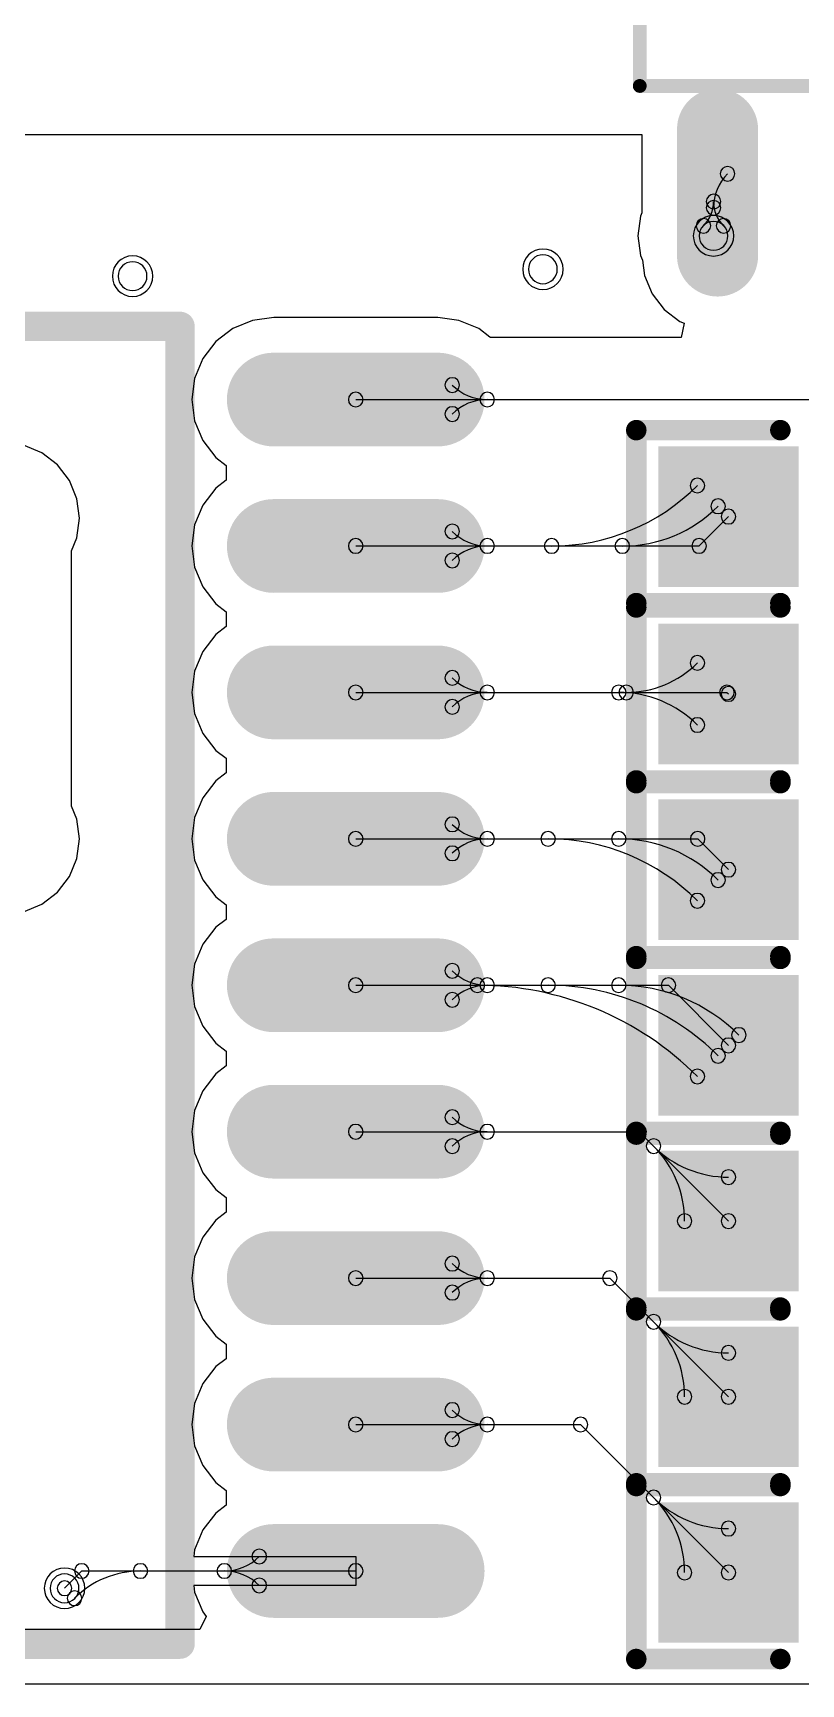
# Model space of a CAD drawing. Header units: inches. Extents: x 32166 to 34772, y 2386 to 4229.
# Drawn here: x 33535.6 to 33564.4, y 3073.3 to 3135.2 of the extents above; entities that cross this region are included whole.
import ezdxf

# ---------------------------------------------------------------- set-up
doc = ezdxf.new("R2010")
doc.units = ezdxf.units.IN
doc.header["$LTSCALE"] = 0.64311
doc.header["$MEASUREMENT"] = 0
for name, color, linetype in [('BOTTOMLAYER', 5, 'CONTINUOUS'), ('BOTTOMOVERLAY', 54, 'CONTINUOUS'), ('BOTTOMPASTE', 16, 'CONTINUOUS'), ('BOTTOMSOLDER', 6, 'CONTINUOUS'), ('KEEPOUTLAYER', 6, 'CONTINUOUS'), ('MULTILAYER', 9, 'CONTINUOUS')]:
    doc.layers.add(name, color=color, linetype=linetype)

msp = doc.modelspace()

# ---------------------------------------------------------------- linework, layer by layer
at = {"layer": 'BOTTOMLAYER'}
for p, q in [((33494.552, 3131.391), (33558.444, 3131.391)), ((33558.444, 3131.391), (33558.444, 3128.455)), ((33558.39, 3128.323), (33558.293, 3127.59)), ((33558.444, 3128.455), (33558.39, 3128.323)), ((33558.293, 3127.59), (33558.39, 3126.857)), ((33558.39, 3126.857), (33558.466, 3126.674)), ((33558.466, 3126.674), (33558.541, 3126.101)), ((33558.541, 3126.101), (33558.824, 3125.418)), ((33558.824, 3125.418), (33559.274, 3124.831)), ((33544.644, 3124.526), (33543.849, 3124.422)), ((33550.789, 3124.526), (33544.644, 3124.526)), ((33551.583, 3124.422), (33550.789, 3124.526)), ((33559.274, 3124.831), (33559.861, 3124.381)), ((33543.108, 3124.115), (33542.472, 3123.627)), ((33543.849, 3124.422), (33543.108, 3124.115)), ((33552.324, 3124.115), (33551.583, 3124.422)), ((33552.742, 3123.794), (33552.324, 3124.115)), ((33559.861, 3124.381), (33560.021, 3124.315)), ((33560.021, 3124.315), (33559.914, 3123.776)), ((33542.472, 3123.627), (33541.984, 3122.991)), ((33552.768, 3123.776), (33552.742, 3123.794)), ((33559.914, 3123.776), (33552.768, 3123.776)), ((33541.984, 3122.991), (33541.677, 3122.25)), ((33541.677, 3122.25), (33541.573, 3121.455)), ((33541.573, 3121.455), (33541.677, 3120.66)), ((33547.716, 3121.455), (33570.6, 3121.455)), ((33541.677, 3120.66), (33541.984, 3119.92)), ((33535.949, 3119.458), (33535.266, 3119.741)), ((33541.984, 3119.92), (33542.472, 3119.284)), ((33536.535, 3119.008), (33535.949, 3119.458)), ((33536.985, 3118.422), (33536.535, 3119.008)), ((33542.472, 3119.284), (33542.86, 3118.986)), ((33542.86, 3118.986), (33542.86, 3118.438)), ((33537.268, 3117.739), (33536.985, 3118.422)), ((33542.86, 3118.438), (33542.472, 3118.14)), ((33537.365, 3117.006), (33537.268, 3117.739)), ((33542.472, 3118.14), (33541.984, 3117.504)), ((33541.984, 3117.504), (33541.677, 3116.764)), ((33560.587, 3115.969), (33561.687, 3117.069)), ((33537.268, 3116.273), (33537.365, 3117.006)), ((33541.677, 3116.764), (33541.573, 3115.969)), ((33537.066, 3115.784), (33537.268, 3116.273)), ((33541.573, 3115.969), (33541.677, 3115.174)), ((33547.716, 3115.969), (33560.587, 3115.969)), ((33537.066, 3106.219), (33537.066, 3115.784)), ((33541.677, 3115.174), (33541.984, 3114.433)), ((33541.984, 3114.433), (33542.472, 3113.797)), ((33542.472, 3113.797), (33542.86, 3113.5)), ((33542.86, 3113.5), (33542.86, 3112.951)), ((33542.86, 3112.951), (33542.472, 3112.654)), ((33542.472, 3112.654), (33541.984, 3112.018)), ((33541.984, 3112.018), (33541.677, 3111.277)), ((33541.677, 3111.277), (33541.573, 3110.482)), ((33541.573, 3110.482), (33541.677, 3109.688)), ((33547.716, 3110.482), (33561.629, 3110.482)), ((33561.629, 3110.482), (33561.687, 3110.425)), ((33541.677, 3109.688), (33541.984, 3108.947)), ((33541.984, 3108.947), (33542.472, 3108.311)), ((33542.472, 3108.311), (33542.86, 3108.014)), ((33542.86, 3108.014), (33542.86, 3107.465)), ((33542.472, 3107.168), (33541.984, 3106.532)), ((33542.86, 3107.465), (33542.472, 3107.168)), ((33541.984, 3106.532), (33541.677, 3105.791)), ((33537.269, 3105.729), (33537.066, 3106.219)), ((33537.365, 3104.996), (33537.269, 3105.729)), ((33541.677, 3105.791), (33541.573, 3104.996)), ((33537.269, 3104.263), (33537.365, 3104.996)), ((33541.573, 3104.996), (33541.677, 3104.201)), ((33547.716, 3104.996), (33560.532, 3104.996)), ((33560.532, 3104.996), (33561.687, 3103.841)), ((33536.986, 3103.58), (33537.269, 3104.263)), ((33541.677, 3104.201), (33541.984, 3103.461)), ((33536.536, 3102.993), (33536.986, 3103.58)), ((33541.984, 3103.461), (33542.472, 3102.825)), ((33535.949, 3102.543), (33536.536, 3102.993)), ((33542.472, 3102.825), (33542.86, 3102.527)), ((33535.266, 3102.26), (33535.949, 3102.543)), ((33542.86, 3102.527), (33542.86, 3101.979)), ((33542.472, 3101.681), (33541.984, 3101.045)), ((33542.86, 3101.979), (33542.472, 3101.681)), ((33541.984, 3101.045), (33541.677, 3100.304)), ((33541.677, 3100.304), (33541.573, 3099.51)), ((33541.573, 3099.51), (33541.677, 3098.715)), ((33547.716, 3099.51), (33559.435, 3099.51)), ((33559.435, 3099.51), (33561.687, 3097.257)), ((33541.677, 3098.715), (33541.984, 3097.974)), ((33541.984, 3097.974), (33542.472, 3097.338)), ((33542.472, 3097.338), (33542.86, 3097.041)), ((33542.86, 3097.041), (33542.86, 3096.492)), ((33542.472, 3096.195), (33541.984, 3095.559)), ((33542.86, 3096.492), (33542.472, 3096.195)), ((33541.984, 3095.559), (33541.677, 3094.818)), ((33541.677, 3094.818), (33541.573, 3094.023)), ((33541.573, 3094.023), (33541.677, 3093.228)), ((33547.716, 3094.023), (33558.338, 3094.023)), ((33558.338, 3094.023), (33561.687, 3090.674)), ((33541.677, 3093.228), (33541.984, 3092.488)), ((33541.984, 3092.488), (33542.472, 3091.852)), ((33542.472, 3091.852), (33542.86, 3091.554)), ((33542.86, 3091.554), (33542.86, 3091.006)), ((33542.472, 3090.708), (33541.984, 3090.072)), ((33542.86, 3091.006), (33542.472, 3090.708)), ((33541.984, 3090.072), (33541.677, 3089.332)), ((33541.677, 3089.332), (33541.573, 3088.537)), ((33541.573, 3088.537), (33541.677, 3087.742)), ((33547.716, 3088.537), (33557.24, 3088.537)), ((33557.24, 3088.537), (33561.687, 3084.09)), ((33541.677, 3087.742), (33541.984, 3087.001)), ((33541.984, 3087.001), (33542.472, 3086.365)), ((33542.472, 3086.365), (33542.86, 3086.068)), ((33542.86, 3085.519), (33542.472, 3085.222)), ((33542.86, 3086.068), (33542.86, 3085.519)), ((33542.472, 3085.222), (33541.984, 3084.586)), ((33541.984, 3084.586), (33541.677, 3083.845)), ((33541.677, 3083.845), (33541.573, 3083.05)), ((33541.573, 3083.05), (33541.677, 3082.256)), ((33547.716, 3083.05), (33556.143, 3083.05)), ((33556.143, 3083.05), (33561.687, 3077.506)), ((33541.677, 3082.256), (33541.984, 3081.515)), ((33541.984, 3081.515), (33542.472, 3080.879)), ((33542.472, 3080.879), (33542.86, 3080.582)), ((33542.86, 3080.582), (33542.86, 3080.033)), ((33542.86, 3080.033), (33542.472, 3079.736)), ((33542.472, 3079.736), (33541.984, 3079.1)), ((33541.984, 3079.1), (33541.677, 3078.359)), ((33541.677, 3078.359), (33541.645, 3078.113)), ((33541.645, 3078.113), (33547.717, 3078.113)), ((33547.717, 3078.113), (33547.717, 3077.015)), ((33536.803, 3076.916), (33537.45, 3077.564)), ((33537.45, 3077.564), (33547.716, 3077.564)), ((33547.717, 3077.015), (33541.645, 3077.015)), ((33541.645, 3077.015), (33541.677, 3076.769)), ((33541.677, 3076.769), (33541.984, 3076.029)), ((33542.11, 3075.864), (33541.868, 3075.372)), ((33541.984, 3076.029), (33542.11, 3075.864)), ((33541.868, 3075.372), (33511.868, 3075.372))]:
    msp.add_line(p, q, dxfattribs=at)
for points, const_width in [([(33561.277, 3131.586), (33561.277, 3126.834)], 2.16), ([(33544.644, 3121.455), (33550.789, 3121.455)], 2.633), ([(33544.644, 3115.969), (33550.789, 3115.969)], 2.633), ([(33544.644, 3110.482), (33550.789, 3110.482)], 2.633), ([(33544.644, 3104.996), (33550.789, 3104.996)], 2.633), ([(33544.644, 3099.51), (33550.789, 3099.51)], 2.633), ([(33544.644, 3094.023), (33550.789, 3094.023)], 2.633), ([(33544.644, 3088.537), (33550.789, 3088.537)], 2.633), ([(33544.644, 3083.05), (33550.789, 3083.05)], 2.633), ([(33544.644, 3077.564), (33550.789, 3077.564)], 2.633)]:
    msp.add_lwpolyline(points, dxfattribs=dict(at, const_width=const_width))
for points, const_width in [([(33561.277, 3131.046, 1), (33561.277, 3132.126, 1)], 1.08), ([(33561.277, 3126.294, 1), (33561.277, 3127.374, 1)], 1.08), ([(33543.985, 3121.455, 1), (33545.302, 3121.455, 1)], 1.317), ([(33550.13, 3121.455, 1), (33551.447, 3121.455, 1)], 1.317), ([(33543.985, 3115.969, 1), (33545.302, 3115.969, 1)], 1.317), ([(33550.13, 3115.969, 1), (33551.447, 3115.969, 1)], 1.317), ([(33543.985, 3110.482, 1), (33545.302, 3110.482, 1)], 1.317), ([(33550.13, 3110.482, 1), (33551.447, 3110.482, 1)], 1.317), ([(33543.985, 3104.996, 1), (33545.302, 3104.996, 1)], 1.317), ([(33550.13, 3104.996, 1), (33551.447, 3104.996, 1)], 1.317), ([(33543.985, 3099.51, 1), (33545.302, 3099.51, 1)], 1.317), ([(33550.13, 3099.51, 1), (33551.447, 3099.51, 1)], 1.317), ([(33543.985, 3094.023, 1), (33545.302, 3094.023, 1)], 1.317), ([(33550.13, 3094.023, 1), (33551.447, 3094.023, 1)], 1.317), ([(33543.985, 3088.537, 1), (33545.302, 3088.537, 1)], 1.317), ([(33550.13, 3088.537, 1), (33551.447, 3088.537, 1)], 1.317), ([(33543.985, 3083.05, 1), (33545.302, 3083.05, 1)], 1.317), ([(33550.13, 3083.05, 1), (33551.447, 3083.05, 1)], 1.317), ([(33543.985, 3077.564, 1), (33545.302, 3077.564, 1)], 1.317), ([(33550.13, 3077.564, 1), (33551.447, 3077.564, 1)], 1.317)]:
    msp.add_lwpolyline(points, format="xyb", close=True, dxfattribs=dict(at, const_width=const_width))
for centre, radius, start, end in [((33561.652, 3129.914), 0.274, 0, 180), ((33562.925, 3128.642), 1.799, 134.99983, 179.99983), ((33561.652, 3129.914), 0.274, 180, 0), ((33559.843, 3128.873), 1.283, 314.99963, 359.99963), ((33561.126, 3128.873), 0.274, 0, 180), ((33561.126, 3128.873), 0.274, 0, 180), ((33561.126, 3128.642), 0.274, 0, 180), ((33561.126, 3128.873), 0.274, 180, 0), ((33561.126, 3128.873), 0.274, 180, 0), ((33562.408, 3128.873), 1.283, 180.00037, 225.00037), ((33560.75, 3127.965), 0.274, 0, 180), ((33561.126, 3128.642), 0.274, 180, 0), ((33561.501, 3127.965), 0.274, 0, 180), ((33560.75, 3127.965), 0.274, 180, 0), ((33561.126, 3127.59), 0.54, 0, 180), ((33561.126, 3127.59), 0.54, 180, 0), ((33561.501, 3127.965), 0.274, 180, 0), ((33539.353, 3126.078), 0.54, 0, 180), ((33554.732, 3126.337), 0.54, 0, 180), ((33554.732, 3126.337), 0.54, 180, 0), ((33539.353, 3126.078), 0.54, 180, 0), ((33551.332, 3121.998), 0.274, 0, 180), ((33551.332, 3121.998), 0.274, 0, 180), ((33551.332, 3121.998), 0.274, 180, 0), ((33551.332, 3121.998), 0.274, 180, 0), ((33552.643, 3123.31), 1.854, 225.00028, 270.00028), ((33552.643, 3123.31), 1.854, 225.00028, 270.00028), ((33547.716, 3121.455), 0.274, 0, 180), ((33547.716, 3121.455), 0.274, 180, 0), ((33552.643, 3119.601), 1.854, 89.99972, 134.99972), ((33552.643, 3119.601), 1.854, 89.99972, 134.99972), ((33552.643, 3121.455), 0.274, 0, 180), ((33552.643, 3121.455), 0.274, 0, 180), ((33552.643, 3121.455), 0.274, 0, 180), ((33552.643, 3121.455), 0.274, 0, 180), ((33552.643, 3121.455), 0.274, 180, 0), ((33552.643, 3121.455), 0.274, 180, 0), ((33552.643, 3121.455), 0.274, 180, 0), ((33552.643, 3121.455), 0.274, 180, 0), ((33551.332, 3120.912), 0.274, 0, 180), ((33551.332, 3120.912), 0.274, 0, 180), ((33551.332, 3120.912), 0.274, 180, 0), ((33551.332, 3120.912), 0.274, 180, 0), ((33560.523, 3118.233), 0.274, 0, 180), ((33560.523, 3118.233), 0.274, 0, 180), ((33555.058, 3123.698), 7.73, 269.99999, 314.99999), ((33555.058, 3123.698), 7.73, 269.99999, 314.99999), ((33560.523, 3118.233), 0.274, 180, 0), ((33560.523, 3118.233), 0.274, 180, 0), ((33561.299, 3117.457), 0.274, 0, 180), ((33561.299, 3117.457), 0.274, 0, 180), ((33557.707, 3121.049), 5.081, 269.99996, 314.99996), ((33557.707, 3121.049), 5.081, 269.99996, 314.99996), ((33561.299, 3117.457), 0.274, 180, 0), ((33561.299, 3117.457), 0.274, 180, 0), ((33561.687, 3117.069), 0.274, 0, 180), ((33561.687, 3117.069), 0.274, 180, 0), ((33551.332, 3116.512), 0.274, 0, 180), ((33551.332, 3116.512), 0.274, 0, 180), ((33551.332, 3116.512), 0.274, 180, 0), ((33551.332, 3116.512), 0.274, 180, 0), ((33552.643, 3117.823), 1.854, 225.00028, 270.00028), ((33552.643, 3117.823), 1.854, 225.00028, 270.00028), ((33547.716, 3115.969), 0.274, 0, 180), ((33547.716, 3115.969), 0.274, 180, 0), ((33552.643, 3114.114), 1.854, 89.99972, 134.99972), ((33552.643, 3114.114), 1.854, 89.99972, 134.99972), ((33552.643, 3115.969), 0.274, 0, 180), ((33552.643, 3115.969), 0.274, 0, 180), ((33552.643, 3115.969), 0.274, 0, 180), ((33552.643, 3115.969), 0.274, 0, 180), ((33552.643, 3115.969), 0.274, 180, 0), ((33552.643, 3115.969), 0.274, 180, 0), ((33552.643, 3115.969), 0.274, 180, 0), ((33552.643, 3115.969), 0.274, 180, 0), ((33555.058, 3115.969), 0.274, 0, 180), ((33555.058, 3115.969), 0.274, 0, 180), ((33555.058, 3115.969), 0.274, 180, 0), ((33555.058, 3115.969), 0.274, 180, 0), ((33557.707, 3115.969), 0.274, 0, 180), ((33557.707, 3115.969), 0.274, 0, 180), ((33557.707, 3115.969), 0.274, 180, 0), ((33557.707, 3115.969), 0.274, 180, 0), ((33560.587, 3115.969), 0.274, 0, 180), ((33560.587, 3115.969), 0.274, 0, 180), ((33560.587, 3115.969), 0.274, 180, 0), ((33560.587, 3115.969), 0.274, 180, 0), ((33551.332, 3115.426), 0.274, 0, 180), ((33551.332, 3115.426), 0.274, 0, 180), ((33551.332, 3115.426), 0.274, 180, 0), ((33551.332, 3115.426), 0.274, 180, 0), ((33557.853, 3114.259), 3.777, 270, 315), ((33557.853, 3114.259), 3.777, 270, 315), ((33560.523, 3111.589), 0.274, 0, 180), ((33560.523, 3111.589), 0.274, 0, 180), ((33560.523, 3111.589), 0.274, 180, 0), ((33560.523, 3111.589), 0.274, 180, 0), ((33551.332, 3111.026), 0.274, 0, 180), ((33551.332, 3111.026), 0.274, 0, 180), ((33551.332, 3111.026), 0.274, 180, 0), ((33551.332, 3111.026), 0.274, 180, 0), ((33552.643, 3112.337), 1.854, 225.00028, 270.00028), ((33552.643, 3112.337), 1.854, 225.00028, 270.00028), ((33547.716, 3110.482), 0.274, 0, 180), ((33547.716, 3110.482), 0.274, 180, 0), ((33552.643, 3108.628), 1.854, 89.99972, 134.99972), ((33552.643, 3108.628), 1.854, 89.99972, 134.99972), ((33552.643, 3110.482), 0.274, 0, 180), ((33552.643, 3110.482), 0.274, 0, 180), ((33552.643, 3110.482), 0.274, 0, 180), ((33552.643, 3110.482), 0.274, 0, 180), ((33552.643, 3110.482), 0.274, 180, 0), ((33552.643, 3110.482), 0.274, 180, 0), ((33552.643, 3110.482), 0.274, 180, 0), ((33552.643, 3110.482), 0.274, 180, 0), ((33557.574, 3110.482), 0.274, 0, 180), ((33557.574, 3110.482), 0.274, 0, 180), ((33557.574, 3110.482), 0.274, 180, 0), ((33557.574, 3110.482), 0.274, 180, 0), ((33557.574, 3106.312), 4.171, 45.00001, 90.00001), ((33557.574, 3106.312), 4.171, 45.00001, 90.00001), ((33557.853, 3110.482), 0.274, 0, 180), ((33557.853, 3110.482), 0.274, 0, 180), ((33557.853, 3110.482), 0.274, 180, 0), ((33557.853, 3110.482), 0.274, 180, 0), ((33561.629, 3110.482), 0.274, 0, 180), ((33561.629, 3110.482), 0.274, 0, 180), ((33561.629, 3110.482), 0.274, 180, 0), ((33561.629, 3110.482), 0.274, 180, 0), ((33561.687, 3110.425), 0.274, 0, 180), ((33561.687, 3110.425), 0.274, 180, 0), ((33551.332, 3109.939), 0.274, 0, 180), ((33551.332, 3109.939), 0.274, 0, 180), ((33551.332, 3109.939), 0.274, 180, 0), ((33551.332, 3109.939), 0.274, 180, 0), ((33560.523, 3109.261), 0.274, 0, 180), ((33560.523, 3109.261), 0.274, 0, 180), ((33560.523, 3109.261), 0.274, 180, 0), ((33560.523, 3109.261), 0.274, 180, 0), ((33551.332, 3105.539), 0.274, 0, 180), ((33551.332, 3105.539), 0.274, 0, 180), ((33551.332, 3105.539), 0.274, 180, 0), ((33551.332, 3105.539), 0.274, 180, 0), ((33552.643, 3106.85), 1.854, 225.00028, 270.00028), ((33552.643, 3106.85), 1.854, 225.00028, 270.00028), ((33547.716, 3104.996), 0.274, 0, 180), ((33547.716, 3104.996), 0.274, 180, 0), ((33551.332, 3104.453), 0.274, 0, 180), ((33551.332, 3104.453), 0.274, 0, 180), ((33552.643, 3103.142), 1.854, 89.99972, 134.99972), ((33552.643, 3103.142), 1.854, 89.99972, 134.99972), ((33552.643, 3104.996), 0.274, 0, 180), ((33552.643, 3104.996), 0.274, 0, 180), ((33552.643, 3104.996), 0.274, 0, 180), ((33552.643, 3104.996), 0.274, 0, 180), ((33552.643, 3104.996), 0.274, 180, 0), ((33552.643, 3104.996), 0.274, 180, 0), ((33552.643, 3104.996), 0.274, 180, 0), ((33552.643, 3104.996), 0.274, 180, 0), ((33554.925, 3104.996), 0.274, 0, 180), ((33554.925, 3104.996), 0.274, 0, 180), ((33554.925, 3104.996), 0.274, 180, 0), ((33554.925, 3104.996), 0.274, 180, 0), ((33554.925, 3097.079), 7.917, 44.99999, 89.99999), ((33554.925, 3097.079), 7.917, 44.99999, 89.99999), ((33557.574, 3104.996), 0.274, 0, 180), ((33557.574, 3104.996), 0.274, 0, 180), ((33557.574, 3104.996), 0.274, 180, 0), ((33557.574, 3104.996), 0.274, 180, 0), ((33557.574, 3099.728), 5.268, 45.00007, 90.00007), ((33557.574, 3099.728), 5.268, 45.00007, 90.00007), ((33560.532, 3104.996), 0.274, 0, 180), ((33560.532, 3104.996), 0.274, 0, 180), ((33560.532, 3104.996), 0.274, 180, 0), ((33560.532, 3104.996), 0.274, 180, 0), ((33551.332, 3104.453), 0.274, 180, 0), ((33551.332, 3104.453), 0.274, 180, 0), ((33561.687, 3103.841), 0.274, 0, 180), ((33561.299, 3103.453), 0.274, 0, 180), ((33561.299, 3103.453), 0.274, 0, 180), ((33561.299, 3103.453), 0.274, 180, 0), ((33561.299, 3103.453), 0.274, 180, 0), ((33561.687, 3103.841), 0.274, 180, 0), ((33560.523, 3102.677), 0.274, 0, 180), ((33560.523, 3102.677), 0.274, 0, 180), ((33560.523, 3102.677), 0.274, 180, 0), ((33560.523, 3102.677), 0.274, 180, 0), ((33547.716, 3099.51), 0.274, 0, 180), ((33551.332, 3100.053), 0.274, 0, 180), ((33551.332, 3100.053), 0.274, 0, 180), ((33551.332, 3100.053), 0.274, 180, 0), ((33551.332, 3100.053), 0.274, 180, 0), ((33552.643, 3101.364), 1.854, 225.00028, 270.00028), ((33552.643, 3101.364), 1.854, 225.00028, 270.00028), ((33552.276, 3099.51), 0.274, 0, 180), ((33552.276, 3099.51), 0.274, 0, 180), ((33552.643, 3099.51), 0.274, 0, 180), ((33552.643, 3099.51), 0.274, 0, 180), ((33552.643, 3099.51), 0.274, 0, 180), ((33552.643, 3099.51), 0.274, 0, 180), ((33554.925, 3099.51), 0.274, 0, 180), ((33554.925, 3099.51), 0.274, 0, 180), ((33557.574, 3099.51), 0.274, 0, 180), ((33557.574, 3099.51), 0.274, 0, 180), ((33559.435, 3099.51), 0.274, 0, 180), ((33559.435, 3099.51), 0.274, 0, 180), ((33547.716, 3099.51), 0.274, 180, 0), ((33551.332, 3098.967), 0.274, 0, 180), ((33551.332, 3098.967), 0.274, 0, 180), ((33552.643, 3097.655), 1.854, 89.99972, 134.99972), ((33552.643, 3097.655), 1.854, 89.99972, 134.99972), ((33552.276, 3099.51), 0.274, 180, 0), ((33552.276, 3099.51), 0.274, 180, 0), ((33552.276, 3087.846), 11.663, 45.00001, 90.00001), ((33552.276, 3087.846), 11.663, 45.00001, 90.00001), ((33552.643, 3099.51), 0.274, 180, 0), ((33552.643, 3099.51), 0.274, 180, 0), ((33552.643, 3099.51), 0.274, 180, 0), ((33552.643, 3099.51), 0.274, 180, 0), ((33554.925, 3099.51), 0.274, 180, 0), ((33554.925, 3099.51), 0.274, 180, 0), ((33554.925, 3090.495), 9.014, 45.00003, 90.00003), ((33554.925, 3090.495), 9.014, 45.00003, 90.00003), ((33557.574, 3099.51), 0.274, 180, 0), ((33557.574, 3099.51), 0.274, 180, 0), ((33557.574, 3093.145), 6.365, 44.99994, 89.99994), ((33557.574, 3093.145), 6.365, 44.99994, 89.99994), ((33559.435, 3099.51), 0.274, 180, 0), ((33559.435, 3099.51), 0.274, 180, 0), ((33551.332, 3098.967), 0.274, 180, 0), ((33551.332, 3098.967), 0.274, 180, 0), ((33562.075, 3097.645), 0.274, 0, 180), ((33562.075, 3097.645), 0.274, 0, 180), ((33561.687, 3097.257), 0.274, 0, 180), ((33561.687, 3097.257), 0.274, 180, 0), ((33562.075, 3097.645), 0.274, 180, 0), ((33562.075, 3097.645), 0.274, 180, 0), ((33561.299, 3096.869), 0.274, 0, 180), ((33561.299, 3096.869), 0.274, 0, 180), ((33561.299, 3096.869), 0.274, 180, 0), ((33561.299, 3096.869), 0.274, 180, 0), ((33560.523, 3096.094), 0.274, 0, 180), ((33560.523, 3096.094), 0.274, 0, 180), ((33560.523, 3096.094), 0.274, 180, 0), ((33560.523, 3096.094), 0.274, 180, 0), ((33551.332, 3094.566), 0.274, 0, 180), ((33551.332, 3094.566), 0.274, 0, 180), ((33547.716, 3094.023), 0.274, 0, 180), ((33551.332, 3094.566), 0.274, 180, 0), ((33551.332, 3094.566), 0.274, 180, 0), ((33552.643, 3095.878), 1.854, 225.00028, 270.00028), ((33552.643, 3095.878), 1.854, 225.00028, 270.00028), ((33552.643, 3094.023), 0.274, 0, 180), ((33552.643, 3094.023), 0.274, 0, 180), ((33552.643, 3094.023), 0.274, 0, 180), ((33552.643, 3094.023), 0.274, 0, 180), ((33558.338, 3094.023), 0.274, 0, 180), ((33558.338, 3094.023), 0.274, 0, 180), ((33547.716, 3094.023), 0.274, 180, 0), ((33551.332, 3093.48), 0.274, 0, 180), ((33551.332, 3093.48), 0.274, 0, 180), ((33552.643, 3092.169), 1.854, 89.99972, 134.99972), ((33552.643, 3092.169), 1.854, 89.99972, 134.99972), ((33552.643, 3094.023), 0.274, 180, 0), ((33552.643, 3094.023), 0.274, 180, 0), ((33552.643, 3094.023), 0.274, 180, 0), ((33552.643, 3094.023), 0.274, 180, 0), ((33558.338, 3094.023), 0.274, 180, 0), ((33558.338, 3094.023), 0.274, 180, 0), ((33558.877, 3093.483), 0.274, 0, 180), ((33558.877, 3093.483), 0.274, 0, 180), ((33558.877, 3093.483), 0.274, 0, 180), ((33558.877, 3093.483), 0.274, 0, 180), ((33551.332, 3093.48), 0.274, 180, 0), ((33551.332, 3093.48), 0.274, 180, 0), ((33558.877, 3093.483), 0.274, 180, 0), ((33558.877, 3093.483), 0.274, 180, 0), ((33558.877, 3093.483), 0.274, 180, 0), ((33558.877, 3093.483), 0.274, 180, 0), ((33556.068, 3090.674), 3.974, 360, 45), ((33561.687, 3096.293), 3.974, 225, 270), ((33561.687, 3096.293), 3.974, 225, 270), ((33556.068, 3090.674), 3.974, 360, 45), ((33561.687, 3092.32), 0.274, 0, 180), ((33561.687, 3092.32), 0.274, 0, 180), ((33561.687, 3092.32), 0.274, 180, 0), ((33561.687, 3092.32), 0.274, 180, 0), ((33560.041, 3090.674), 0.274, 0, 180), ((33560.041, 3090.674), 0.274, 0, 180), ((33560.041, 3090.674), 0.274, 180, 0), ((33560.041, 3090.674), 0.274, 180, 0), ((33561.687, 3090.674), 0.274, 0, 180), ((33561.687, 3090.674), 0.274, 180, 0), ((33551.332, 3089.08), 0.274, 0, 180), ((33551.332, 3089.08), 0.274, 0, 180), ((33547.716, 3088.537), 0.274, 0, 180), ((33551.332, 3089.08), 0.274, 180, 0), ((33551.332, 3089.08), 0.274, 180, 0), ((33552.643, 3090.391), 1.854, 225.00028, 270.00028), ((33552.643, 3090.391), 1.854, 225.00028, 270.00028), ((33552.643, 3088.537), 0.274, 0, 180), ((33552.643, 3088.537), 0.274, 0, 180), ((33552.643, 3088.537), 0.274, 0, 180), ((33552.643, 3088.537), 0.274, 0, 180), ((33557.24, 3088.537), 0.274, 0, 180), ((33557.24, 3088.537), 0.274, 0, 180), ((33547.716, 3088.537), 0.274, 180, 0), ((33551.332, 3087.994), 0.274, 0, 180), ((33551.332, 3087.994), 0.274, 0, 180), ((33551.332, 3087.994), 0.274, 180, 0), ((33551.332, 3087.994), 0.274, 180, 0), ((33552.643, 3086.682), 1.854, 89.99972, 134.99972), ((33552.643, 3086.682), 1.854, 89.99972, 134.99972), ((33552.643, 3088.537), 0.274, 180, 0), ((33552.643, 3088.537), 0.274, 180, 0), ((33552.643, 3088.537), 0.274, 180, 0), ((33552.643, 3088.537), 0.274, 180, 0), ((33557.24, 3088.537), 0.274, 180, 0), ((33557.24, 3088.537), 0.274, 180, 0), ((33558.877, 3086.9), 0.274, 0, 180), ((33558.877, 3086.9), 0.274, 0, 180), ((33558.877, 3086.9), 0.274, 0, 180), ((33558.877, 3086.9), 0.274, 0, 180), ((33558.877, 3086.9), 0.274, 180, 0), ((33558.877, 3086.9), 0.274, 180, 0), ((33558.877, 3086.9), 0.274, 180, 0), ((33558.877, 3086.9), 0.274, 180, 0), ((33556.068, 3084.09), 3.974, 360, 45), ((33561.687, 3089.71), 3.974, 225, 270), ((33561.687, 3089.71), 3.974, 225, 270), ((33556.068, 3084.09), 3.974, 360, 45), ((33561.687, 3085.736), 0.274, 0, 180), ((33561.687, 3085.736), 0.274, 0, 180), ((33561.687, 3085.736), 0.274, 180, 0), ((33561.687, 3085.736), 0.274, 180, 0), ((33560.041, 3084.09), 0.274, 0, 180), ((33560.041, 3084.09), 0.274, 0, 180), ((33561.687, 3084.09), 0.274, 0, 180), ((33551.332, 3083.594), 0.274, 0, 180), ((33551.332, 3083.594), 0.274, 0, 180), ((33560.041, 3084.09), 0.274, 180, 0), ((33560.041, 3084.09), 0.274, 180, 0), ((33561.687, 3084.09), 0.274, 180, 0), ((33547.716, 3083.05), 0.274, 0, 180), ((33547.716, 3083.05), 0.274, 180, 0), ((33551.332, 3083.594), 0.274, 180, 0), ((33551.332, 3083.594), 0.274, 180, 0), ((33552.643, 3084.905), 1.854, 225.00028, 270.00028), ((33552.643, 3084.905), 1.854, 225.00028, 270.00028), ((33552.643, 3081.196), 1.854, 89.99972, 134.99972), ((33552.643, 3081.196), 1.854, 89.99972, 134.99972), ((33552.643, 3083.05), 0.274, 0, 180), ((33552.643, 3083.05), 0.274, 0, 180), ((33552.643, 3083.05), 0.274, 0, 180), ((33552.643, 3083.05), 0.274, 0, 180), ((33552.643, 3083.05), 0.274, 180, 0), ((33552.643, 3083.05), 0.274, 180, 0), ((33552.643, 3083.05), 0.274, 180, 0), ((33552.643, 3083.05), 0.274, 180, 0), ((33556.143, 3083.05), 0.274, 0, 180), ((33556.143, 3083.05), 0.274, 0, 180), ((33556.143, 3083.05), 0.274, 180, 0), ((33556.143, 3083.05), 0.274, 180, 0), ((33551.332, 3082.507), 0.274, 0, 180), ((33551.332, 3082.507), 0.274, 0, 180), ((33551.332, 3082.507), 0.274, 180, 0), ((33551.332, 3082.507), 0.274, 180, 0), ((33558.877, 3080.316), 0.274, 0, 180), ((33558.877, 3080.316), 0.274, 0, 180), ((33558.877, 3080.316), 0.274, 0, 180), ((33558.877, 3080.316), 0.274, 0, 180), ((33558.877, 3080.316), 0.274, 180, 0), ((33558.877, 3080.316), 0.274, 180, 0), ((33558.877, 3080.316), 0.274, 180, 0), ((33558.877, 3080.316), 0.274, 180, 0), ((33556.068, 3077.506), 3.974, 360, 45), ((33561.687, 3083.126), 3.974, 225, 270), ((33561.687, 3083.126), 3.974, 225, 270), ((33556.068, 3077.506), 3.974, 360, 45), ((33561.687, 3079.152), 0.274, 0, 180), ((33561.687, 3079.152), 0.274, 0, 180), ((33561.687, 3079.152), 0.274, 180, 0), ((33561.687, 3079.152), 0.274, 180, 0), ((33542.789, 3079.418), 1.854, 269.99972, 314.99972), ((33544.101, 3078.107), 0.274, 0, 180), ((33544.101, 3078.107), 0.274, 180, 0), ((33536.803, 3076.916), 0.54, 0, 180), ((33537.45, 3077.564), 0.274, 0, 180), ((33537.45, 3077.564), 0.274, 0, 180), ((33537.45, 3077.564), 0.274, 180, 0), ((33537.45, 3077.564), 0.274, 180, 0), ((33539.649, 3074.07), 3.494, 90.00012, 135.00012), ((33539.649, 3077.564), 0.274, 0, 180), ((33539.649, 3077.564), 0.274, 180, 0), ((33542.789, 3077.564), 0.274, 0, 180), ((33542.789, 3077.564), 0.274, 0, 180), ((33542.789, 3077.564), 0.274, 180, 0), ((33542.789, 3077.564), 0.274, 180, 0), ((33542.789, 3075.71), 1.854, 45.00028, 90.00028), ((33547.716, 3077.564), 0.274, 0, 180), ((33547.716, 3077.564), 0.274, 180, 0), ((33560.041, 3077.506), 0.274, 0, 180), ((33560.041, 3077.506), 0.274, 0, 180), ((33560.041, 3077.506), 0.274, 180, 0), ((33560.041, 3077.506), 0.274, 180, 0), ((33561.687, 3077.506), 0.274, 0, 180), ((33561.687, 3077.506), 0.274, 180, 0), ((33536.803, 3076.916), 0.54, 180, 0), ((33536.803, 3076.916), 0.274, 0, 180), ((33536.803, 3076.916), 0.274, 180, 0), ((33544.101, 3077.021), 0.274, 0, 180), ((33544.101, 3077.021), 0.274, 180, 0), ((33537.178, 3076.541), 0.274, 0, 180), ((33537.178, 3076.541), 0.274, 180, 0)]:
    msp.add_arc(centre, radius, start, end, dxfattribs=at)
for points in [[(33559.493, 3114.874), (33563.882, 3114.874), (33559.493, 3119.264), (33563.882, 3119.264)], [(33559.493, 3108.23), (33563.882, 3108.23), (33559.493, 3112.619), (33563.882, 3112.619)], [(33559.493, 3101.647), (33563.882, 3101.647), (33559.493, 3106.036), (33563.882, 3106.036)], [(33559.493, 3095.063), (33563.882, 3095.063), (33559.493, 3099.452), (33563.882, 3099.452)], [(33559.493, 3088.479), (33563.882, 3088.479), (33559.493, 3092.868), (33563.882, 3092.868)], [(33559.493, 3081.895), (33563.882, 3081.895), (33559.493, 3086.285), (33563.882, 3086.285)], [(33559.493, 3075.312), (33563.882, 3075.312), (33559.493, 3079.701), (33563.882, 3079.701)]]:
    msp.add_solid(points, dxfattribs=at)
at = {"layer": 'BOTTOMOVERLAY'}
for points, const_width in [([(33558.361, 3133.206), (33558.361, 3152.214)], 0.518), ([(33558.361, 3133.206), (33569.593, 3133.206)], 0.518), ([(33529.611, 3124.198), (33541.133, 3124.198)], 1.097), ([(33541.133, 3074.821), (33541.133, 3124.198)], 1.097), ([(33558.231, 3113.829), (33558.231, 3120.309)], 0.768), ([(33558.231, 3120.309), (33563.631, 3120.309)], 0.768), ([(33558.231, 3113.829), (33563.631, 3113.829)], 0.768), ([(33558.231, 3107.185), (33558.231, 3113.665)], 0.768), ([(33558.231, 3113.665), (33563.631, 3113.665)], 0.768), ([(33558.231, 3107.185), (33563.631, 3107.185)], 0.768), ([(33558.231, 3100.601), (33558.231, 3107.081)], 0.768), ([(33558.231, 3107.081), (33563.631, 3107.081)], 0.768), ([(33558.231, 3100.601), (33563.631, 3100.601)], 0.768), ([(33558.231, 3094.017), (33558.231, 3100.497)], 0.768), ([(33558.231, 3100.497), (33563.631, 3100.497)], 0.768), ([(33558.231, 3094.017), (33563.631, 3094.017)], 0.768), ([(33558.231, 3087.434), (33558.231, 3093.914)], 0.768), ([(33558.231, 3093.914), (33563.631, 3093.914)], 0.768), ([(33558.231, 3087.434), (33563.631, 3087.434)], 0.768), ([(33558.231, 3080.85), (33558.231, 3087.33)], 0.768), ([(33558.231, 3087.33), (33563.631, 3087.33)], 0.768), ([(33558.231, 3080.85), (33563.631, 3080.85)], 0.768), ([(33558.231, 3074.266), (33558.231, 3080.746)], 0.768), ([(33558.231, 3080.746), (33563.631, 3080.746)], 0.768), ([(33512.603, 3074.821), (33541.133, 3074.821)], 1.097), ([(33558.231, 3074.266), (33563.631, 3074.266)], 0.768)]:
    msp.add_lwpolyline(points, dxfattribs=dict(at, const_width=const_width))
for points, const_width in [([(33558.361, 3133.076, 1), (33558.361, 3133.335, 1)], 0.259), ([(33558.361, 3133.076, 1), (33558.361, 3133.335, 1)], 0.259), ([(33540.858, 3124.198, 1), (33541.407, 3124.198, 1)], 0.549), ([(33540.858, 3124.198, 1), (33541.407, 3124.198, 1)], 0.549), ([(33558.231, 3120.117, 1), (33558.231, 3120.501, 1)], 0.384), ([(33558.231, 3120.117, 1), (33558.231, 3120.501, 1)], 0.384), ([(33563.631, 3120.117, 1), (33563.631, 3120.501, 1)], 0.384), ([(33558.231, 3113.637, 1), (33558.231, 3114.021, 1)], 0.384), ([(33558.231, 3113.637, 1), (33558.231, 3114.021, 1)], 0.384), ([(33558.231, 3113.473, 1), (33558.231, 3113.857, 1)], 0.384), ([(33558.231, 3113.473, 1), (33558.231, 3113.857, 1)], 0.384), ([(33563.631, 3113.637, 1), (33563.631, 3114.021, 1)], 0.384), ([(33563.631, 3113.473, 1), (33563.631, 3113.857, 1)], 0.384), ([(33558.231, 3106.993, 1), (33558.231, 3107.377, 1)], 0.384), ([(33558.231, 3106.993, 1), (33558.231, 3107.377, 1)], 0.384), ([(33558.231, 3106.889, 1), (33558.231, 3107.273, 1)], 0.384), ([(33558.231, 3106.889, 1), (33558.231, 3107.273, 1)], 0.384), ([(33563.631, 3106.993, 1), (33563.631, 3107.377, 1)], 0.384), ([(33563.631, 3106.889, 1), (33563.631, 3107.273, 1)], 0.384), ([(33558.231, 3100.409, 1), (33558.231, 3100.793, 1)], 0.384), ([(33558.231, 3100.409, 1), (33558.231, 3100.793, 1)], 0.384), ([(33563.631, 3100.409, 1), (33563.631, 3100.793, 1)], 0.384), ([(33558.231, 3100.305, 1), (33558.231, 3100.689, 1)], 0.384), ([(33558.231, 3100.305, 1), (33558.231, 3100.689, 1)], 0.384), ([(33563.631, 3100.305, 1), (33563.631, 3100.689, 1)], 0.384), ([(33558.231, 3093.825, 1), (33558.231, 3094.209, 1)], 0.384), ([(33558.231, 3093.825, 1), (33558.231, 3094.209, 1)], 0.384), ([(33558.231, 3093.722, 1), (33558.231, 3094.106, 1)], 0.384), ([(33558.231, 3093.722, 1), (33558.231, 3094.106, 1)], 0.384), ([(33563.631, 3093.825, 1), (33563.631, 3094.209, 1)], 0.384), ([(33563.631, 3093.722, 1), (33563.631, 3094.106, 1)], 0.384), ([(33558.231, 3087.242, 1), (33558.231, 3087.626, 1)], 0.384), ([(33558.231, 3087.242, 1), (33558.231, 3087.626, 1)], 0.384), ([(33558.231, 3087.138, 1), (33558.231, 3087.522, 1)], 0.384), ([(33558.231, 3087.138, 1), (33558.231, 3087.522, 1)], 0.384), ([(33563.631, 3087.242, 1), (33563.631, 3087.626, 1)], 0.384), ([(33563.631, 3087.138, 1), (33563.631, 3087.522, 1)], 0.384), ([(33558.231, 3080.658, 1), (33558.231, 3081.042, 1)], 0.384), ([(33558.231, 3080.658, 1), (33558.231, 3081.042, 1)], 0.384), ([(33563.631, 3080.658, 1), (33563.631, 3081.042, 1)], 0.384), ([(33558.231, 3080.554, 1), (33558.231, 3080.938, 1)], 0.384), ([(33558.231, 3080.554, 1), (33558.231, 3080.938, 1)], 0.384), ([(33563.631, 3080.554, 1), (33563.631, 3080.938, 1)], 0.384), ([(33540.858, 3074.821, 1), (33541.407, 3074.821, 1)], 0.549), ([(33540.858, 3074.821, 1), (33541.407, 3074.821, 1)], 0.549), ([(33558.231, 3074.074, 1), (33558.231, 3074.458, 1)], 0.384), ([(33558.231, 3074.074, 1), (33558.231, 3074.458, 1)], 0.384), ([(33563.631, 3074.074, 1), (33563.631, 3074.458, 1)], 0.384)]:
    msp.add_lwpolyline(points, format="xyb", close=True, dxfattribs=dict(at, const_width=const_width))
at = {"layer": 'BOTTOMPASTE'}
for points, const_width in [([(33561.277, 3131.586), (33561.277, 3126.834)], 2.16), ([(33544.644, 3121.455), (33550.789, 3121.455)], 2.633), ([(33544.644, 3115.969), (33550.789, 3115.969)], 2.633), ([(33544.644, 3110.482), (33550.789, 3110.482)], 2.633), ([(33544.644, 3104.996), (33550.789, 3104.996)], 2.633), ([(33544.644, 3099.51), (33550.789, 3099.51)], 2.633), ([(33544.644, 3094.023), (33550.789, 3094.023)], 2.633), ([(33544.644, 3088.537), (33550.789, 3088.537)], 2.633), ([(33544.644, 3083.05), (33550.789, 3083.05)], 2.633), ([(33544.644, 3077.564), (33550.789, 3077.564)], 2.633)]:
    msp.add_lwpolyline(points, dxfattribs=dict(at, const_width=const_width))
for points, const_width in [([(33561.277, 3131.046, 1), (33561.277, 3132.126, 1)], 1.08), ([(33561.277, 3126.294, 1), (33561.277, 3127.374, 1)], 1.08), ([(33543.985, 3121.455, 1), (33545.302, 3121.455, 1)], 1.317), ([(33550.13, 3121.455, 1), (33551.447, 3121.455, 1)], 1.317), ([(33543.985, 3115.969, 1), (33545.302, 3115.969, 1)], 1.317), ([(33550.13, 3115.969, 1), (33551.447, 3115.969, 1)], 1.317), ([(33543.985, 3110.482, 1), (33545.302, 3110.482, 1)], 1.317), ([(33550.13, 3110.482, 1), (33551.447, 3110.482, 1)], 1.317), ([(33543.985, 3104.996, 1), (33545.302, 3104.996, 1)], 1.317), ([(33550.13, 3104.996, 1), (33551.447, 3104.996, 1)], 1.317), ([(33543.985, 3099.51, 1), (33545.302, 3099.51, 1)], 1.317), ([(33550.13, 3099.51, 1), (33551.447, 3099.51, 1)], 1.317), ([(33543.985, 3094.023, 1), (33545.302, 3094.023, 1)], 1.317), ([(33550.13, 3094.023, 1), (33551.447, 3094.023, 1)], 1.317), ([(33543.985, 3088.537, 1), (33545.302, 3088.537, 1)], 1.317), ([(33550.13, 3088.537, 1), (33551.447, 3088.537, 1)], 1.317), ([(33543.985, 3083.05, 1), (33545.302, 3083.05, 1)], 1.317), ([(33550.13, 3083.05, 1), (33551.447, 3083.05, 1)], 1.317), ([(33543.985, 3077.564, 1), (33545.302, 3077.564, 1)], 1.317), ([(33550.13, 3077.564, 1), (33551.447, 3077.564, 1)], 1.317)]:
    msp.add_lwpolyline(points, format="xyb", close=True, dxfattribs=dict(at, const_width=const_width))
for points in [[(33559.493, 3114.874), (33563.882, 3114.874), (33559.493, 3119.264), (33563.882, 3119.264)], [(33559.493, 3108.23), (33563.882, 3108.23), (33559.493, 3112.619), (33563.882, 3112.619)], [(33559.493, 3101.647), (33563.882, 3101.647), (33559.493, 3106.036), (33563.882, 3106.036)], [(33559.493, 3095.063), (33563.882, 3095.063), (33559.493, 3099.452), (33563.882, 3099.452)], [(33559.493, 3088.479), (33563.882, 3088.479), (33559.493, 3092.868), (33563.882, 3092.868)], [(33559.493, 3081.895), (33563.882, 3081.895), (33559.493, 3086.285), (33563.882, 3086.285)], [(33559.493, 3075.312), (33563.882, 3075.312), (33559.493, 3079.701), (33563.882, 3079.701)]]:
    msp.add_solid(points, dxfattribs=at)
at = {"layer": 'BOTTOMSOLDER'}
for points, const_width in [([(33561.277, 3131.586), (33561.277, 3126.834)], 3.038), ([(33544.644, 3121.455), (33550.789, 3121.455)], 3.511), ([(33544.644, 3115.969), (33550.789, 3115.969)], 3.511), ([(33544.644, 3110.482), (33550.789, 3110.482)], 3.511), ([(33544.644, 3104.996), (33550.789, 3104.996)], 3.511), ([(33544.644, 3099.51), (33550.789, 3099.51)], 3.511), ([(33544.644, 3094.023), (33550.789, 3094.023)], 3.511), ([(33544.644, 3088.537), (33550.789, 3088.537)], 3.511), ([(33544.644, 3083.05), (33550.789, 3083.05)], 3.511), ([(33544.644, 3077.564), (33550.789, 3077.564)], 3.511)]:
    msp.add_lwpolyline(points, dxfattribs=dict(at, const_width=const_width))
for points, const_width in [([(33561.277, 3130.826, 1), (33561.277, 3132.345, 1)], 1.519), ([(33561.277, 3126.074, 1), (33561.277, 3127.593, 1)], 1.519), ([(33543.766, 3121.455, 1), (33545.522, 3121.455, 1)], 1.756), ([(33549.911, 3121.455, 1), (33551.666, 3121.455, 1)], 1.756), ([(33543.766, 3115.969, 1), (33545.522, 3115.969, 1)], 1.756), ([(33549.911, 3115.969, 1), (33551.666, 3115.969, 1)], 1.756), ([(33543.766, 3110.482, 1), (33545.522, 3110.482, 1)], 1.756), ([(33549.911, 3110.482, 1), (33551.666, 3110.482, 1)], 1.756), ([(33543.766, 3104.996, 1), (33545.522, 3104.996, 1)], 1.756), ([(33549.911, 3104.996, 1), (33551.666, 3104.996, 1)], 1.756), ([(33543.766, 3099.51, 1), (33545.522, 3099.51, 1)], 1.756), ([(33549.911, 3099.51, 1), (33551.666, 3099.51, 1)], 1.756), ([(33543.766, 3094.023, 1), (33545.522, 3094.023, 1)], 1.756), ([(33549.911, 3094.023, 1), (33551.666, 3094.023, 1)], 1.756), ([(33543.766, 3088.537, 1), (33545.522, 3088.537, 1)], 1.756), ([(33549.911, 3088.537, 1), (33551.666, 3088.537, 1)], 1.756), ([(33543.766, 3083.05, 1), (33545.522, 3083.05, 1)], 1.756), ([(33549.911, 3083.05, 1), (33551.666, 3083.05, 1)], 1.756), ([(33543.766, 3077.564, 1), (33545.522, 3077.564, 1)], 1.756), ([(33549.911, 3077.564, 1), (33551.666, 3077.564, 1)], 1.756)]:
    msp.add_lwpolyline(points, format="xyb", close=True, dxfattribs=dict(at, const_width=const_width))
for centre, start, end in [((33561.126, 3127.59), 0, 180), ((33561.126, 3127.59), 180, 0), ((33554.732, 3126.337), 0, 180), ((33539.353, 3126.078), 0, 180), ((33554.732, 3126.337), 180, 0), ((33539.353, 3126.078), 180, 0), ((33536.803, 3076.916), 0, 180), ((33536.803, 3076.916), 180, 0)]:
    msp.add_arc(centre, 0.759, start, end, dxfattribs=at)
for points in [[(33559.054, 3114.435), (33564.321, 3114.435), (33559.054, 3119.702), (33564.321, 3119.702)], [(33559.054, 3107.791), (33564.321, 3107.791), (33559.054, 3113.058), (33564.321, 3113.058)], [(33559.054, 3101.208), (33564.321, 3101.208), (33559.054, 3106.475), (33564.321, 3106.475)], [(33559.054, 3094.624), (33564.321, 3094.624), (33559.054, 3099.891), (33564.321, 3099.891)], [(33559.054, 3088.04), (33564.321, 3088.04), (33559.054, 3093.307), (33564.321, 3093.307)], [(33559.054, 3081.457), (33564.321, 3081.457), (33559.054, 3086.724), (33564.321, 3086.724)], [(33559.054, 3074.873), (33564.321, 3074.873), (33559.054, 3080.14), (33564.321, 3080.14)]]:
    msp.add_solid(points, dxfattribs=at)
at = {"layer": 'KEEPOUTLAYER'}
msp.add_line((32893.167, 3073.33), (34340.368, 3073.33), dxfattribs=at)
at = {"layer": 'MULTILAYER'}
for centre, start, end in [((33561.126, 3127.59), 0, 180), ((33561.126, 3127.59), 180, 0), ((33539.353, 3126.078), 0, 180), ((33554.732, 3126.337), 0, 180), ((33554.732, 3126.337), 180, 0), ((33539.353, 3126.078), 180, 0), ((33536.803, 3076.916), 0, 180), ((33536.803, 3076.916), 180, 0)]:
    msp.add_arc(centre, 0.54, start, end, dxfattribs=at)

doc.saveas('drawing.dxf')
